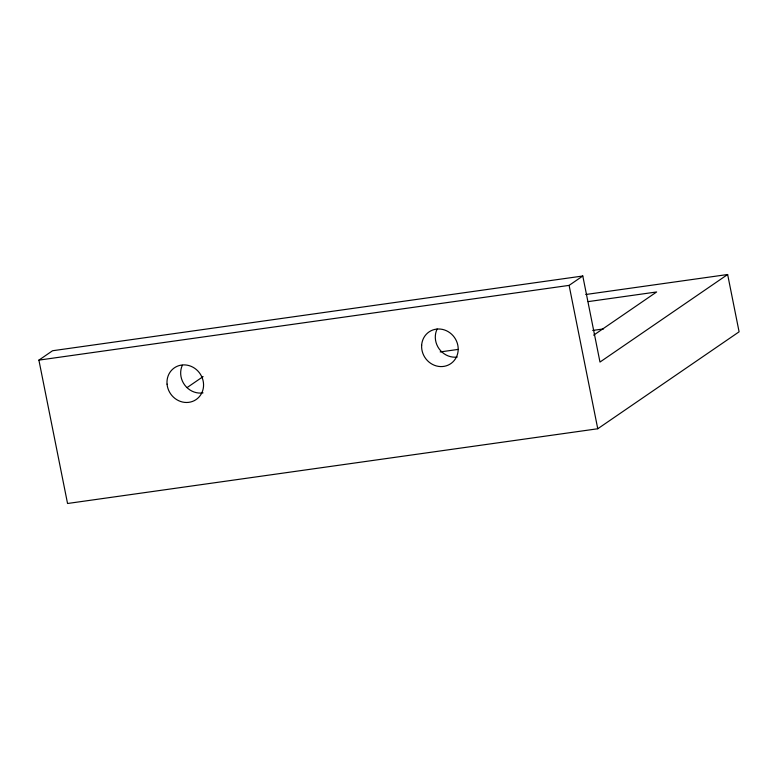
<?xml version="1.0" encoding="UTF-8"?>
<svg xmlns="http://www.w3.org/2000/svg" width="778" height="778" viewBox="0 0 778 778"><rect width="100%" height="100%" fill="white"/><g stroke="black" fill="none" stroke-linecap="round" stroke-linejoin="round"><path stroke-width="1.17" d="M38.9 360.126L52.573 350.742L582.79 276.005L599.984 362.062L727.644 274.508L739.1 331.817L597.757 428.756L67.55 503.492L38.9 360.126L569.107 285.38L582.79 276.005M187.09 387.58L203.087 376.601M593.663 335.172L656.651 291.964L588.187 301.611M585.776 294.502L727.644 274.508M440.183 351.938L458.193 349.4M592.71 330.436L603.524 328.919M569.107 285.38L597.757 428.756M203.029 392.871A19.226 17.836 55.6 0 1 184.765 385.11A19.226 17.836 55.6 0 1 182.324 365.29M457.24 357.044A19.226 17.836 55.6 0 1 439.123 348.845A19.226 17.836 55.6 0 1 437.148 329.006M421.647 345.335A19.226 17.836 55.6 0 0 448.079 365.154A19.226 17.836 55.6 0 0 450.005 332.877A19.226 17.836 55.6 0 0 421.647 345.335M167.056 384.128A19.226 17.836 55.6 0 0 195.862 399.736A19.226 17.836 55.6 0 0 192.895 367.187A19.226 17.836 55.6 0 0 167.056 384.128"/></g></svg>
